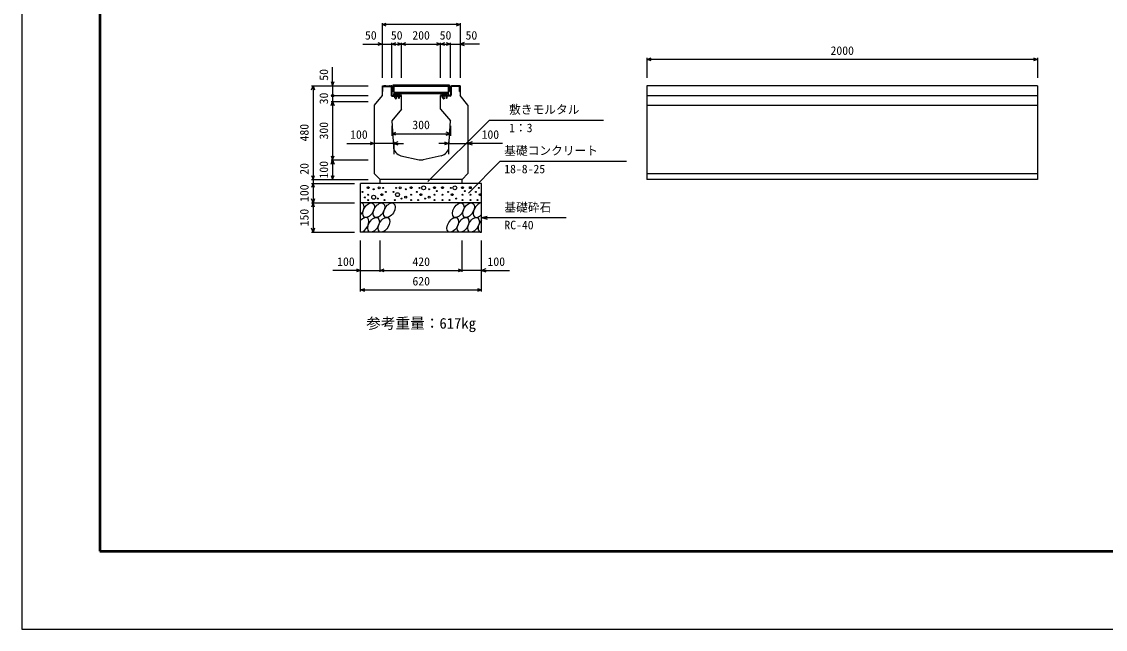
# Model space of a CAD drawing. Units: millimetres, scale not verified. Extents: x -16800 to 16800, y -5940 to 5940.
# Drawn here: x -16800 to -11250, y -5940 to -2827 of the extents above; entities that cross this region are included whole.
import ezdxf
from ezdxf.enums import TextEntityAlignment as Align

# ---------------------------------------------------------------- set-up
doc = ezdxf.new("R2010")
doc.units = ezdxf.units.MM
doc.header["$LTSCALE"] = 20
doc.linetypes.add('DOTTED', pattern=[1.75, 0.25, -1.5])
for name, color, linetype, lineweight in [('0-0_DIM', 7, 'Continuous', 25), ('0-1_Defpoints', 5, 'Continuous', 25), ('0-2_HATCH', 6, 'Continuous', 25), ('0-5_OUTLINE', 3, 'Continuous', 25), ('0-6_TXT', 7, 'Continuous', 25), ('0-7_WAKU', 3, 'Continuous', 25)]:
    doc.layers.add(name, color=color, linetype=linetype, lineweight=lineweight)
doc.styles.add('ＭＳ ゴシック', font='')
doc.styles.get('ＭＳ ゴシック').set_extended_font_data('MS Gothic')

msp = doc.modelspace()

# ---------------------------------------------------------------- linework, layer by layer
at = {"layer": '0-0_DIM'}
for p, q in [((-14954.3, -2834.73), (-14954.3, -3115.6)), ((-14554.3, -2842.23), (-14954.3, -2842.23)), ((-14554.3, -2834.73), (-14554.3, -3115.6)), ((-14904.3, -3115.6), (-14904.3, -2934.73)), ((-14854.3, -3115.6), (-14854.3, -2934.73)), ((-14654.3, -3115.6), (-14654.3, -2934.73)), ((-14604.3, -3115.6), (-14604.3, -2934.73)), ((-15053.37, -2942.23), (-14954.3, -2942.23)), ((-14954.3, -2942.23), (-14904.3, -2942.23)), ((-14904.3, -2942.23), (-14854.3, -2942.23)), ((-14854.3, -2942.23), (-14654.3, -2942.23)), ((-14654.3, -2942.23), (-14604.3, -2942.23)), ((-14604.3, -2942.23), (-14554.3, -2942.23)), ((-14455.23, -2942.23), (-14554.3, -2942.23)), ((-13597.57, -3013.1), (-13597.57, -3115.6)), ((-11597.57, -3020.6), (-13597.57, -3020.6)), ((-11597.57, -3013.1), (-11597.57, -3115.6)), ((-15207.6, -3155.6), (-15207.6, -3060.97)), ((-15315.1, -3155.6), (-15024.77, -3155.6)), ((-15307.6, -3155.6), (-15307.6, -3635.6)), ((-15215.1, -3205.6), (-15024.77, -3205.6)), ((-15215.1, -3235.6), (-15024.77, -3235.6)), ((-14904.3, -3360.6), (-14904.3, -3411.61)), ((-14404.98, -3331.36), (-14719.85, -3646.24)), ((-14604.3, -3360.6), (-14604.3, -3411.61)), ((-14404.98, -3331.36), (-13821.07, -3331.36)), ((-14904.3, -3401), (-14604.3, -3401)), ((-15135.4, -3450.41), (-14994.3, -3450.41)), ((-14894.3, -3450.41), (-14994.3, -3450.41)), ((-14894.3, -3442.91), (-14894.3, -3505.6)), ((-14894.3, -3450.41), (-14844.3, -3450.41)), ((-14614.3, -3450.41), (-14664.3, -3450.41)), ((-14614.3, -3442.91), (-14614.3, -3505.6)), ((-14614.3, -3450.41), (-14514.3, -3450.41)), ((-14337.91, -3450.41), (-14514.3, -3450.41)), ((-15215.1, -3535.6), (-15024.77, -3535.6)), ((-14348.73, -3541.95), (-14512.38, -3705.6)), ((-14348.73, -3541.95), (-13701.86, -3541.95)), ((-15315.1, -3635.6), (-15024.77, -3635.6)), ((-15315.1, -3655.6), (-15095.93, -3655.6)), ((-15315.1, -3755.6), (-15095.93, -3755.6)), ((-15307.6, -3755.6), (-15307.6, -3905.6)), ((-14444.3, -3830.6), (-14415.32, -3822.84)), ((-14444.3, -3830.6), (-14010.99, -3830.6)), ((-14444.3, -3830.6), (-14415.32, -3838.36)), ((-15315.1, -3905.6), (-15095.93, -3905.6)), ((-15064.3, -4209.03), (-15064.3, -3947.66)), ((-14964.3, -4109.03), (-14964.3, -3947.66)), ((-14544.3, -4109.03), (-14544.3, -3947.66)), ((-14444.3, -4209.03), (-14444.3, -3947.66)), ((-15064.3, -4101.53), (-15206.09, -4101.53)), ((-15064.3, -4101.53), (-14964.3, -4101.53)), ((-14964.3, -4101.53), (-14544.3, -4101.53)), ((-14444.3, -4101.53), (-14544.3, -4101.53)), ((-14444.3, -4101.53), (-14302.51, -4101.53)), ((-15064.3, -4201.53), (-14444.3, -4201.53))]:
    msp.add_line(p, q, dxfattribs=at)
for points in [[(-14933.16, -2849.93), (-14954.3, -2842.23), (-14933.16, -2834.54)], [(-14575.44, -2834.54), (-14554.3, -2842.23), (-14575.44, -2849.93)], [(-14975.44, -2934.54), (-14954.3, -2942.23), (-14975.44, -2949.93)], [(-14883.16, -2949.93), (-14904.3, -2942.23), (-14883.16, -2934.54)], [(-14875.44, -2934.54), (-14854.3, -2942.23), (-14875.44, -2949.93)], [(-14833.16, -2949.93), (-14854.3, -2942.23), (-14833.16, -2934.54)], [(-14675.44, -2934.54), (-14654.3, -2942.23), (-14675.44, -2949.93)], [(-14633.16, -2949.93), (-14654.3, -2942.23), (-14633.16, -2934.54)], [(-14625.44, -2934.54), (-14604.3, -2942.23), (-14625.44, -2949.93)], [(-14533.16, -2934.54), (-14554.3, -2942.23), (-14533.16, -2949.93)], [(-13576.43, -3028.3), (-13597.57, -3020.6), (-13576.43, -3012.9)], [(-11618.72, -3012.9), (-11597.57, -3020.6), (-11618.72, -3028.3)], [(-15315.3, -3176.74), (-15307.6, -3155.6), (-15299.91, -3176.74)], [(-15215.3, -3134.46), (-15207.6, -3155.6), (-15199.91, -3134.46)], [(-15207.6, -3155.6), (-15207.6, -3205.6), (-15207.6, -3235.6)], [(-15215.3, -3256.74), (-15207.6, -3235.6), (-15199.91, -3256.74)], [(-15207.6, -3235.6), (-15207.6, -3535.6), (-15207.6, -3635.6)], [(-14883.16, -3408.7), (-14904.3, -3401), (-14883.16, -3393.31)], [(-14625.44, -3408.7), (-14604.3, -3401), (-14625.44, -3393.31)], [(-15015.44, -3442.71), (-14994.3, -3450.41), (-15015.44, -3458.1)], [(-14873.16, -3442.71), (-14894.3, -3450.41), (-14873.16, -3458.1)], [(-14635.44, -3442.71), (-14614.3, -3450.41), (-14635.44, -3458.1)], [(-14493.16, -3442.71), (-14514.3, -3450.41), (-14493.16, -3458.1)], [(-15215.3, -3514.46), (-15207.6, -3535.6), (-15199.91, -3514.46)], [(-15215.3, -3556.74), (-15207.6, -3535.6), (-15199.91, -3556.74)], [(-15315.3, -3614.46), (-15307.6, -3635.6), (-15299.91, -3614.46)], [(-15299.91, -3676.74), (-15307.6, -3655.6), (-15315.3, -3676.74)], [(-15307.6, -3635.6), (-15307.6, -3655.6), (-15307.6, -3755.6)], [(-15215.3, -3614.46), (-15207.6, -3635.6), (-15199.91, -3614.46)], [(-15299.91, -3734.46), (-15307.6, -3755.6), (-15315.3, -3734.46)], [(-15299.91, -3776.74), (-15307.6, -3755.6), (-15315.3, -3776.74)], [(-15299.91, -3884.46), (-15307.6, -3905.6), (-15315.3, -3884.46)], [(-15085.44, -4093.83), (-15064.3, -4101.53), (-15085.44, -4109.22)], [(-14943.16, -4109.22), (-14964.3, -4101.53), (-14943.16, -4093.83)], [(-14565.44, -4093.83), (-14544.3, -4101.53), (-14565.44, -4109.22)], [(-14423.16, -4093.83), (-14444.3, -4101.53), (-14423.16, -4109.22)], [(-15043.16, -4209.22), (-15064.3, -4201.53), (-15043.16, -4193.83)], [(-14465.44, -4193.83), (-14444.3, -4201.53), (-14465.44, -4209.22)]]:
    msp.add_lwpolyline(points, dxfattribs=at)
msp.add_circle((-15207.6, -3205.6), 6, dxfattribs=at)
at = {"layer": '0-1_Defpoints'}
msp.add_lwpolyline([(-16800, -5940), (0, -5940), (0, 5940), (-16800, 5940)], close=True, dxfattribs=at)
at = {"layer": '0-2_HATCH'}
for p, q in [((-14951.1, -3185.6), (-14951.1, -3161.8)), ((-14949.1, -3159.8), (-14909.5, -3159.8)), ((-14948.3, -3155.6), (-14942.3, -3155.6)), ((-14935.3, -3155.6), (-14923.3, -3155.6)), ((-14916.3, -3155.6), (-14910.3, -3155.6)), ((-14907.5, -3161.8), (-14907.5, -3203.8)), ((-14899.3, -3152.6), (-14899.3, -3184.6)), ((-14609.3, -3152.6), (-14899.3, -3152.6)), ((-14894.8, -3152.6), (-14894.8, -3196.6)), ((-14613.8, -3158.6), (-14894.8, -3158.6)), ((-14613.8, -3196.6), (-14613.8, -3152.6)), ((-14609.3, -3184.6), (-14609.3, -3152.6)), ((-14601.1, -3161.8), (-14601.1, -3203.8)), ((-14559.5, -3159.8), (-14599.1, -3159.8)), ((-14592.3, -3155.6), (-14598.3, -3155.6)), ((-14573.3, -3155.6), (-14585.3, -3155.6)), ((-14560.3, -3155.6), (-14566.3, -3155.6)), ((-14557.5, -3185.6), (-14557.5, -3161.8)), ((-14951.1, -3185.6), (-14954.3, -3185.6)), ((-14902.5, -3208.8), (-14854.3, -3208.8)), ((-14894.8, -3184.6), (-14899.3, -3184.6)), ((-14895.3, -3196.6), (-14857.3, -3196.6)), ((-14613.8, -3190.6), (-14894.8, -3190.6)), ((-14613.8, -3196.6), (-14894.8, -3196.6)), ((-14884.8, -3198.1), (-14886.8, -3199.6)), ((-14886.8, -3205.6), (-14886.8, -3199.6)), ((-14865.8, -3205.6), (-14886.8, -3205.6)), ((-14886.47, -3199.33), (-14884.8, -3198.1)), ((-14867.8, -3198.1), (-14884.8, -3198.1)), ((-14881.8, -3205.6), (-14881.8, -3199.6)), ((-14870.8, -3205.6), (-14870.8, -3199.6)), ((-14866.13, -3199.33), (-14867.8, -3198.1)), ((-14865.8, -3205.6), (-14865.8, -3199.6)), ((-14606.1, -3208.8), (-14654.3, -3208.8)), ((-14613.3, -3196.6), (-14651.3, -3196.6)), ((-14640.8, -3198.1), (-14642.8, -3199.6)), ((-14642.8, -3205.6), (-14642.8, -3199.6)), ((-14621.8, -3205.6), (-14642.8, -3205.6)), ((-14642.47, -3199.33), (-14640.8, -3198.1)), ((-14623.8, -3198.1), (-14640.8, -3198.1)), ((-14637.8, -3205.6), (-14637.8, -3199.6)), ((-14626.8, -3205.6), (-14626.8, -3199.6)), ((-14622.13, -3199.33), (-14623.8, -3198.1)), ((-14621.8, -3205.6), (-14621.8, -3199.6)), ((-14613.8, -3184.6), (-14609.3, -3184.6)), ((-14557.5, -3185.6), (-14554.3, -3185.6))]:
    msp.add_line(p, q, dxfattribs=at)
at = {"layer": '0-2_HATCH', "linetype": 'DOTTED'}
for p, q in [((-14885.8, -3208.8), (-14888.3, -3209.3)), ((-14888.3, -3217.8), (-14888.3, -3209.3)), ((-14885.8, -3218.3), (-14888.3, -3217.8)), ((-14885.8, -3218.3), (-14866.8, -3218.3)), ((-14882.3, -3209.8), (-14882.3, -3217.3)), ((-14870.3, -3209.8), (-14870.3, -3217.3)), ((-14866.8, -3218.8), (-14866.8, -3218.3)), ((-14641.8, -3208.8), (-14644.3, -3209.3)), ((-14644.3, -3217.8), (-14644.3, -3209.3)), ((-14641.8, -3218.3), (-14644.3, -3217.8)), ((-14622.8, -3208.8), (-14641.8, -3208.8)), ((-14641.8, -3218.3), (-14622.8, -3218.3)), ((-14641.8, -3218.8), (-14641.8, -3218.3)), ((-14638.3, -3209.8), (-14638.3, -3217.3)), ((-14626.3, -3209.8), (-14626.3, -3217.3)), ((-14620.3, -3209.3), (-14622.8, -3208.8)), ((-14622.8, -3218.3), (-14620.3, -3217.8)), ((-14622.8, -3218.8), (-14622.8, -3218.3)), ((-14620.3, -3217.8), (-14620.3, -3209.3)), ((-14622.8, -3218.8), (-14641.8, -3218.8))]:
    msp.add_line(p, q, dxfattribs=at)
at = {"layer": '0-2_HATCH'}
for points in [[(-14895.3, -3196.6), (-14895.3, -3205.6), (-14857.3, -3205.6), (-14857.3, -3196.6)], [(-14613.3, -3196.6), (-14613.3, -3205.6), (-14651.3, -3205.6), (-14651.3, -3196.6)]]:
    msp.add_lwpolyline(points, dxfattribs=at)
at = {"layer": '0-2_HATCH', "linetype": 'DOTTED'}
for points in [[(-14864.3, -3209.3), (-14866.8, -3208.8), (-14885.8, -3208.8)], [(-14866.8, -3218.8), (-14885.8, -3218.8), (-14885.8, -3218.3)], [(-14866.8, -3218.3), (-14864.3, -3217.8), (-14864.3, -3209.3)]]:
    msp.add_lwpolyline(points, dxfattribs=at)
at = {"layer": '0-2_HATCH'}
for centre, radius in [((-14854.3, -3155.6), 3), ((-14804.3, -3155.6), 3), ((-14754.3, -3155.6), 3), ((-14704.3, -3155.6), 3), ((-14654.3, -3155.6), 3), ((-15054.28, -3699.43), 2.5), ((-15025.41, -3677.55), 5), ((-15025.41, -3713.44), 2.5), ((-14997.37, -3726.57), 10), ((-14997.37, -3685.42), 2.5), ((-14969.33, -3678.42), 5), ((-14955.31, -3713.44), 5), ((-14948.3, -3678.42), 2.5), ((-14934.28, -3699.43), 2.5), ((-14896.46, -3699.43), 2.5), ((-14875.43, -3713.44), 10), ((-14882.44, -3678.42), 2.5), ((-14861.41, -3678.42), 5), ((-14833.38, -3685.42), 2.5), ((-14805.34, -3677.55), 5), ((-14805.34, -3713.44), 2.5), ((-14776.46, -3699.43), 2.5), ((-14762.44, -3678.42), 2.5), ((-14755.43, -3713.44), 5), ((-14741.41, -3678.42), 10), ((-14713.38, -3685.42), 2.5), ((-14685.34, -3677.55), 5), ((-14685.34, -3713.44), 2.5), ((-14674, -3695.11), 2.5), ((-14645.49, -3677.55), 5), ((-14645.49, -3713.44), 2.5), ((-14616.62, -3699.43), 2.5), ((-14602.6, -3678.42), 2.5), ((-14595.59, -3713.44), 5), ((-14581.57, -3678.42), 10), ((-14542.09, -3677.55), 5), ((-14542.09, -3713.44), 2.5), ((-14530.75, -3695.11), 2.5), ((-14502.24, -3677.55), 5), ((-14502.24, -3713.44), 2.5), ((-14473.37, -3699.43), 2.5), ((-14459.35, -3678.42), 2.5), ((-14452.34, -3713.44), 5), ((-15042.43, -3727.8), 2.5), ((-15025.41, -3741.45), 2.5), ((-14976.34, -3733.58), 2.5), ((-14941.29, -3741.45), 2.5), ((-14889.45, -3741.45), 2.5), ((-14854.41, -3733.58), 2.5), ((-14833.38, -3726.57), 5), ((-14805.34, -3741.45), 2.5), ((-14769.45, -3741.45), 2.5), ((-14734.41, -3733.58), 2.5), ((-14713.38, -3726.57), 5), ((-14685.34, -3741.45), 2.5), ((-14645.49, -3741.45), 2.5), ((-14609.61, -3741.45), 2.5), ((-14574.56, -3733.58), 2.5), ((-14542.09, -3741.45), 2.5), ((-14502.24, -3741.45), 2.5), ((-14466.36, -3741.45), 2.5)]:
    msp.add_circle(centre, radius, dxfattribs=at)
for centre, radius, start, end in [((-14949.1, -3161.8), 2, 90, 179.99998), ((-14948.3, -3156.6), 1, 90, 179.99998), ((-14942.3, -3156.6), 1, 359.99998, 90), ((-14935.3, -3156.6), 1, 90, 179.99998), ((-14923.3, -3156.6), 1, 359.99998, 90), ((-14916.3, -3156.6), 1, 90, 179.99998), ((-14910.3, -3156.6), 1, 359.99998, 90), ((-14909.5, -3161.8), 2, 359.99998, 90), ((-14599.1, -3161.8), 2, 90, 180), ((-14598.3, -3156.6), 1, 90, 180), ((-14592.3, -3156.6), 1, 0, 90), ((-14585.3, -3156.6), 1, 90, 180), ((-14573.3, -3156.6), 1, 0, 90), ((-14566.3, -3156.6), 1, 90, 180), ((-14560.3, -3156.6), 1, 0, 90), ((-14559.5, -3161.8), 2, 0, 90), ((-14902.5, -3203.8), 5, 179.99998, 270), ((-14884.3, -3202.22), 3.62, 46.39563, 133.60437), ((-14876.3, -3214.23), 15.62, 69.39075, 110.60925), ((-14868.3, -3202.22), 3.62, 46.39563, 133.60437), ((-14640.3, -3202.22), 3.62, 46.39563, 133.60437), ((-14632.3, -3214.23), 15.62, 69.39075, 110.60925), ((-14624.3, -3202.22), 3.62, 46.39563, 133.60437), ((-14606.1, -3203.8), 5, 270, 0)]:
    msp.add_arc(centre, radius, start, end, dxfattribs=at)
at = {"layer": '0-2_HATCH', "linetype": 'DOTTED'}
for centre, radius, start, end in [((-14885.3, -3213.8), 5, 53.1301, 126.8699), ((-14885.3, -3213.3), 5, 233.1301, 306.8699), ((-14876.3, -3227.3), 18.5, 71.07536, 108.92465), ((-14876.3, -3199.8), 18.5, 251.07535, 288.92465), ((-14867.3, -3213.8), 5, 53.1301, 126.8699), ((-14867.3, -3213.3), 5, 233.1301, 306.8699), ((-14641.3, -3213.8), 5, 53.1301, 126.8699), ((-14641.3, -3213.3), 5, 233.1301, 306.8699), ((-14632.3, -3227.3), 18.5, 71.07536, 108.92465), ((-14632.3, -3199.8), 18.5, 251.07535, 288.92465), ((-14623.3, -3213.8), 5, 53.1301, 126.8699), ((-14623.3, -3213.3), 5, 233.1301, 306.8699), ((-14876.3, -3218.8), 9, 180, 0.00002), ((-14632.3, -3218.8), 9, 180, 0.00002)]:
    msp.add_arc(centre, radius, start, end, dxfattribs=at)
at = {"layer": '0-2_HATCH'}
for centre, start_param, end_param in [((-15076.66, -3793.12), 4.385593, 6.6745444), ((-14458.16, -3793.12), 0.3357715, 4.4411806), ((-15051.34, -3868.11), 3.5111464, 7.548991), ((-14432.84, -3868.11), 1.2110787, 3.5658734)]:
    msp.add_ellipse(centre, major_axis=(21.81, 35.31), ratio=0.5792, start_param=start_param, end_param=end_param, dxfattribs=at)
for centre in [(-15023.46, -3793.12), (-14970.25, -3793.12), (-14917.04, -3793.12), (-14564.58, -3793.12), (-14511.37, -3793.12), (-14998.14, -3868.11), (-14944.93, -3868.11), (-14592.46, -3868.11), (-14539.26, -3868.11), (-14486.05, -3868.11)]:
    msp.add_ellipse(centre, major_axis=(21.81, 35.31), ratio=0.5792, dxfattribs=at)
at = {"layer": '0-5_OUTLINE', "linetype": 'DOTTED'}
for p, q in [((-14954.3, -3155.6), (-14954.3, -3161.6)), ((-14904.3, -3155.6), (-14954.3, -3155.6)), ((-14904.3, -3155.6), (-14904.3, -3161.6)), ((-14604.3, -3155.6), (-14604.3, -3161.6)), ((-14554.3, -3155.6), (-14604.3, -3155.6)), ((-14554.3, -3155.6), (-14554.3, -3161.6))]:
    msp.add_line(p, q, dxfattribs=at)
at = {"layer": '0-5_OUTLINE'}
for p, q in [((-14954.3, -3161.6), (-14954.3, -3205.6)), ((-14949.3, -3156.6), (-14909.3, -3156.6)), ((-14904.3, -3161.6), (-14904.3, -3205.6)), ((-14604.3, -3161.6), (-14604.3, -3205.6)), ((-14559.3, -3156.6), (-14599.3, -3156.6)), ((-14554.3, -3161.6), (-14554.3, -3205.6)), ((-11597.57, -3155.6), (-13597.57, -3155.6)), ((-13597.57, -3155.6), (-13597.57, -3635.6)), ((-11597.57, -3155.6), (-11597.57, -3635.6)), ((-14954.3, -3205.6), (-14994.3, -3255.6)), ((-14904.3, -3205.6), (-14854.3, -3205.6)), ((-14854.3, -3276.01), (-14854.3, -3205.6)), ((-14654.3, -3276.01), (-14654.3, -3205.6)), ((-14604.3, -3205.6), (-14654.3, -3205.6)), ((-14514.3, -3255.6), (-14554.3, -3205.6)), ((-13597.57, -3205.6), (-11597.57, -3205.6)), ((-14994.3, -3255.6), (-14994.3, -3605.6)), ((-14514.3, -3255.6), (-14514.3, -3605.6)), ((-13597.57, -3255.6), (-11597.57, -3255.6)), ((-14854.3, -3276.01), (-14904.3, -3335.6)), ((-14654.3, -3276.01), (-14604.3, -3335.6)), ((-14904.3, -3335.6), (-14896.51, -3467.95)), ((-14612.08, -3467.95), (-14604.3, -3335.6)), ((-14857.49, -3513.81), (-14765.19, -3534.4)), ((-14651.11, -3513.81), (-14743.41, -3534.4)), ((-14994.3, -3605.6), (-14964.3, -3635.6)), ((-14544.3, -3635.6), (-14514.3, -3605.6)), ((-13597.57, -3605.6), (-11597.57, -3605.6)), ((-14444.3, -3655.6), (-15064.3, -3655.6)), ((-14544.3, -3635.6), (-14964.3, -3635.6)), ((-14964.3, -3655.6), (-14964.3, -3635.6)), ((-14544.3, -3655.6), (-14544.3, -3635.6)), ((-14444.3, -3905.6), (-14444.3, -3655.6)), ((-11597.57, -3635.6), (-13597.57, -3635.6)), ((-14444.3, -3755.6), (-15064.3, -3755.6))]:
    msp.add_line(p, q, dxfattribs=at)
msp.add_lwpolyline([(-14444.3, -3905.6), (-15064.3, -3905.6), (-15064.3, -3655.6)], dxfattribs=at)
for centre, radius, start, end in [((-14949.3, -3161.6), 5, 90, 179.99998), ((-14909.3, -3161.6), 5, 359.99998, 90), ((-14599.3, -3161.6), 5, 90, 180), ((-14559.3, -3161.6), 5, 0, 90), ((-14846.6, -3465.01), 50, 183.36646, 257.42529), ((-14662, -3465.01), 50, 282.57471, 356.63354), ((-14754.3, -3485.6), 50, 257.42529, 282.57471)]:
    msp.add_arc(centre, radius, start, end, dxfattribs=at)
at = {"layer": '0-7_WAKU', "lineweight": 50}
msp.add_lwpolyline([(-16400, -5540), (-400, -5540), (-400, 5540), (-16400, 5540)], close=True, dxfattribs=at)

# ---------------------------------------------------------------- texts
at = {"layer": '0-0_DIM', "style": 'ＭＳ ゴシック'}
for s, p in [('50', (-15041.9, -2932.23)), ('50', (-14909.3, -2932.23)), ('200', (-14799.3, -2932.23)), ('50', (-14659.3, -2932.23)), ('50', (-14526.7, -2932.23)), ('2000', (-12657.57, -3010.6)), ('敷きモルタル', (-14303.73, -3312.63)), ('100', (-15117.78, -3440.41)), ('300', (-14799.3, -3391)), ('100', (-14444.55, -3440.41)), ('1：3', (-14303.73, -3406.44)), ('基礎コンクリート', (-14328.73, -3523.21)), ('18-8-25', (-14328.73, -3617.03)), ('基礎砕石', (-14327.98, -3813.43)), ('RC-40', (-14327.98, -3904.12)), ('100', (-15184.3, -4091.53)), ('420', (-14798.77, -4091.53)), ('100', (-14414.3, -4091.53)), ('620', (-14798.77, -4191.53))]:
    msp.add_text(s, height=43.99, dxfattribs=at).set_placement(p, align=Align.BOTTOM_LEFT)
for s, p in [('50', (-15217.6, -3129.55)), ('30', (-15217.6, -3250.6)), ('480', (-15317.6, -3440.6)), ('300', (-15217.6, -3430.6)), ('100', (-15217.6, -3630.6)), ('20', (-15317.6, -3611.29)), ('100', (-15317.6, -3750.6)), ('150', (-15317.6, -3875.6))]:
    msp.add_text(s, height=43.99, rotation=90, dxfattribs=at).set_placement(p, align=Align.BOTTOM_LEFT)
at = {"layer": '0-6_TXT', "style": 'ＭＳ ゴシック'}
msp.add_text('参考重量：617kg', height=54.99, dxfattribs=at).set_placement((-15035.55, -4416.2), align=Align.BOTTOM_LEFT)

doc.saveas('drawing.dxf')
